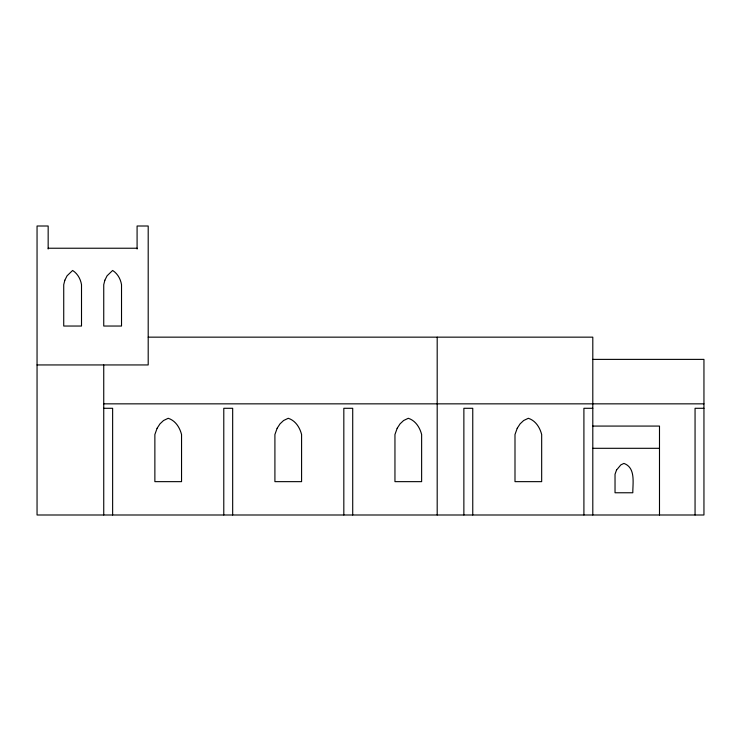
<?xml version="1.0" encoding="UTF-8"?>
<svg xmlns="http://www.w3.org/2000/svg" width="741" height="741" viewBox="0 0 741 741"><rect width="100%" height="100%" fill="white"/><g stroke="black" fill="none" stroke-linecap="round" stroke-linejoin="round"><path stroke-width="1.11" d="M48.165 248.235L137.085 248.235M148.2 337.155L592.8 337.155L592.8 514.995M592.8 359.385L703.95 359.385L703.95 514.995L37.05 514.995L37.05 226.005L48.165 226.005L48.165 249.004M37.05 364.942L148.2 364.942L148.2 226.005L137.085 226.005L137.085 249.004M103.74 403.845L703.95 403.845M103.74 408.291L112.632 408.291L112.632 514.995M592.8 408.291L583.908 408.291L583.908 514.995M703.95 408.291L695.058 408.291L695.058 514.995M592.8 426.075L659.49 426.075L659.49 514.995M592.8 448.305L659.49 448.305M472.758 514.995L472.758 408.291L463.866 408.291L463.866 514.995M437.19 337.155L437.19 514.995M352.716 514.995L352.716 408.291L343.824 408.291L343.824 514.995M232.674 514.995L232.674 408.291L223.782 408.291L223.782 514.995M103.74 364.942L103.74 514.995M64.838 280.246L63.726 284.692L63.726 326.04L81.51 326.04L81.51 284.692C80.574 279.014 77.583 273.559 72.618 270.465L67.061 275.8L64.838 280.246M104.852 280.246L103.74 284.692L103.74 326.04L121.524 326.04L121.524 284.692C120.588 279.014 117.597 273.559 112.632 270.465L107.075 275.8L104.852 280.246M157.092 428.298L154.869 434.522L154.869 481.65L181.545 481.65L181.545 434.522C179.767 427.501 175.45 420.564 168.207 418.295L163.539 420.517L159.982 423.852L157.092 428.298M277.134 428.298L274.911 434.522L274.911 481.65L301.587 481.65L301.587 434.522C299.809 427.501 295.492 420.564 288.249 418.295L283.581 420.517L280.024 423.852L277.134 428.298M397.176 428.298L394.953 434.522L394.953 481.65L421.629 481.65L421.629 434.522C419.851 427.501 415.534 420.564 408.291 418.295L403.623 420.517L400.066 423.852L397.176 428.298M517.218 428.298L514.995 434.522L514.995 481.65L541.671 481.65L541.671 434.522C539.893 427.501 535.576 420.564 528.333 418.295L523.665 420.517L520.108 423.852L517.218 428.298M616.512 470.09L615.03 474.24L615.03 492.765L632.814 492.765C632.703 483.03 635.889 467.701 623.922 463.421L620.81 464.903L616.512 470.09"/></g></svg>
